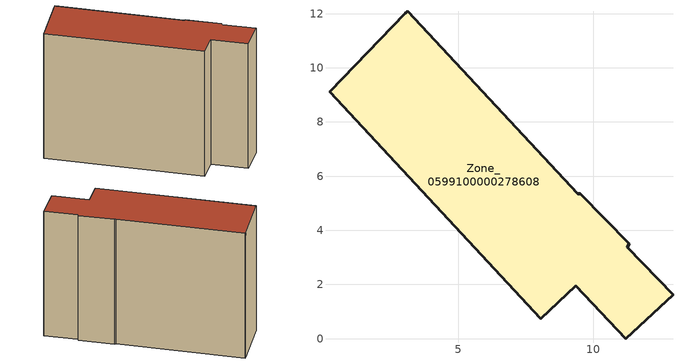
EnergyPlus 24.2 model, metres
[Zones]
Zone_0599100000278608
 floor ground (C_G): 11.25,3.38 12.94,1.62 11.2,0 9.35,1.96 8.06,0.73 0.25,9.12 3.06,12.02 3.14,12.09 9.42,5.34 9.52,5.35 11.33,3.5 z0.99
 wall outside (C_F): 12.94,1.62 11.25,3.38 11.33,3.5 9.52,5.35 9.42,5.34 3.14,12.09 3.06,12.02 0.25,9.12 8.06,0.73 9.35,1.96 11.2,0 12.94,1.62 z0.99:10.74
 roof outside (C_R): 3.06,12.02 0.25,9.12 8.06,0.73 9.35,1.96 11.2,0 12.94,1.62 11.25,3.38 11.33,3.5 9.52,5.35 9.42,5.34 3.14,12.09 z10.74
[BUILDING]
Pand.0599100000278608: North Axis=0; Terrain=City; Loads Convergence Tolerance Value=0.04; Temperature Convergence Tolerance Value=0.4; Solar Distribution=FullExterior; Maximum Number of Warmup Days=25; Minimum Number of Warmup Days=1
[Site:Location]
Rotterdam.The.Hague.AP_ZH_NLD Design_Conditions: Latitude=51.96; Longitude=4.45; Time Zone=1; Elevation=-4.5
[SITE:GROUNDTEMPERATURE:BUILDINGSURFACE]
18, 18, 18, 18, 18, 18, 18, 18, 18, 18, 18, 18
[MATERIAL] Thermal Absorptance=0.9; Solar Absorptance=0.7; Visible Absorptance=0.7
Name | Roughness | Thickness | Conductivity | Density | Specific Heat
G.TI.1946 | MediumSmooth | 0.15 | 1 | 540 | 1210
F.TI.1946 | Rough | 0.3 | 0.857143 | 1920 | 840
R.TI.1946 | MediumRough | 0.2 | 0.1 | 1500 | 1000
[CONSTRUCTION]
C_G: G.TI.1946
C_F: F.TI.1946
C_R: R.TI.1946
[ZONE]
Zone_0599100000278608: Type=1; Multiplier=1; Ceiling Height=Autocalculate; Volume=Autocalculate; Floor Area=autocalculate; Part of Total Floor Area=Yes
[ZONEINFILTRATION:DESIGNFLOWRATE]
Infil_Zone_0599100000278608: Zone or ZoneList or Space or SpaceList=Zone_0599100000278608; Schedule=AlwaysOn; Design Flow Rate Calculation Method=Flow/Area; Flow Rate per Floor Area=0.003; Constant Term Coefficient=1; Temperature Term Coefficient=0; Velocity Term Coefficient=0; Velocity Squared Term Coefficient=0
[HVACTEMPLATE:ZONE:IDEALLOADSAIRSYSTEM]
Zone_0599100000278608: Maximum Heating Supply Air Temperature=50; Minimum Cooling Supply Air Temperature=13; Maximum Heating Supply Air Humidity Ratio=0.0156; Minimum Cooling Supply Air Humidity Ratio=0.0077; Heating Limit=NoLimit; Cooling Limit=NoLimit; Dehumidification Control Type=ConstantSensibleHeatRatio; Cooling Sensible Heat Ratio=0.7; Dehumidification Setpoint=60; Humidification Control Type=None; Humidification Setpoint=30; Outdoor Air Method=None; Outdoor Air Flow Rate per Person=0.00944; Outdoor Air Flow Rate per Zone Floor Area=0; Outdoor Air Flow Rate per Zone=0; Demand Controlled Ventilation Type=None; Outdoor Air Economizer Type=NoEconomizer; Heat Recovery Type=None; Sensible Heat Recovery Effectiveness=0.7; Latent Heat Recovery Effectiveness=0.65
[ZONECONTROL:THERMOSTAT]
ThermostatControl_Zone_0599100000278608: Zone or ZoneList=Zone_0599100000278608; Control Type Schedule=DualSetpointControlType; Control 1=Thermostat_Zone_0599100000278608; Temperature Difference Between Cutout And Setpoint=0
[THERMOSTATSETPOINT:DUALSETPOINT]
Thermostat_Zone_0599100000278608: Heating Setpoint Temperature Schedule=HeatingSetpoint_Zone_0599100000278608; Cooling Setpoint Temperature Schedule=CoolingSetpoint_Zone_0599100000278608
[SCHEDULE:COMPACT]
HeatingSetpoint_Zone_0599100000278608: Through: 12/31, For: AllDays, Until: 24:00, 21
CoolingSetpoint_Zone_0599100000278608: Through: 12/31, For: AllDays, Until: 24:00, 24
DualSetpointControlType: Through: 12/31, For: AllDays, Until: 24:00, 4
AlwaysOn: Through: 12/31, For: AllDays, Until: 24:00, 1
